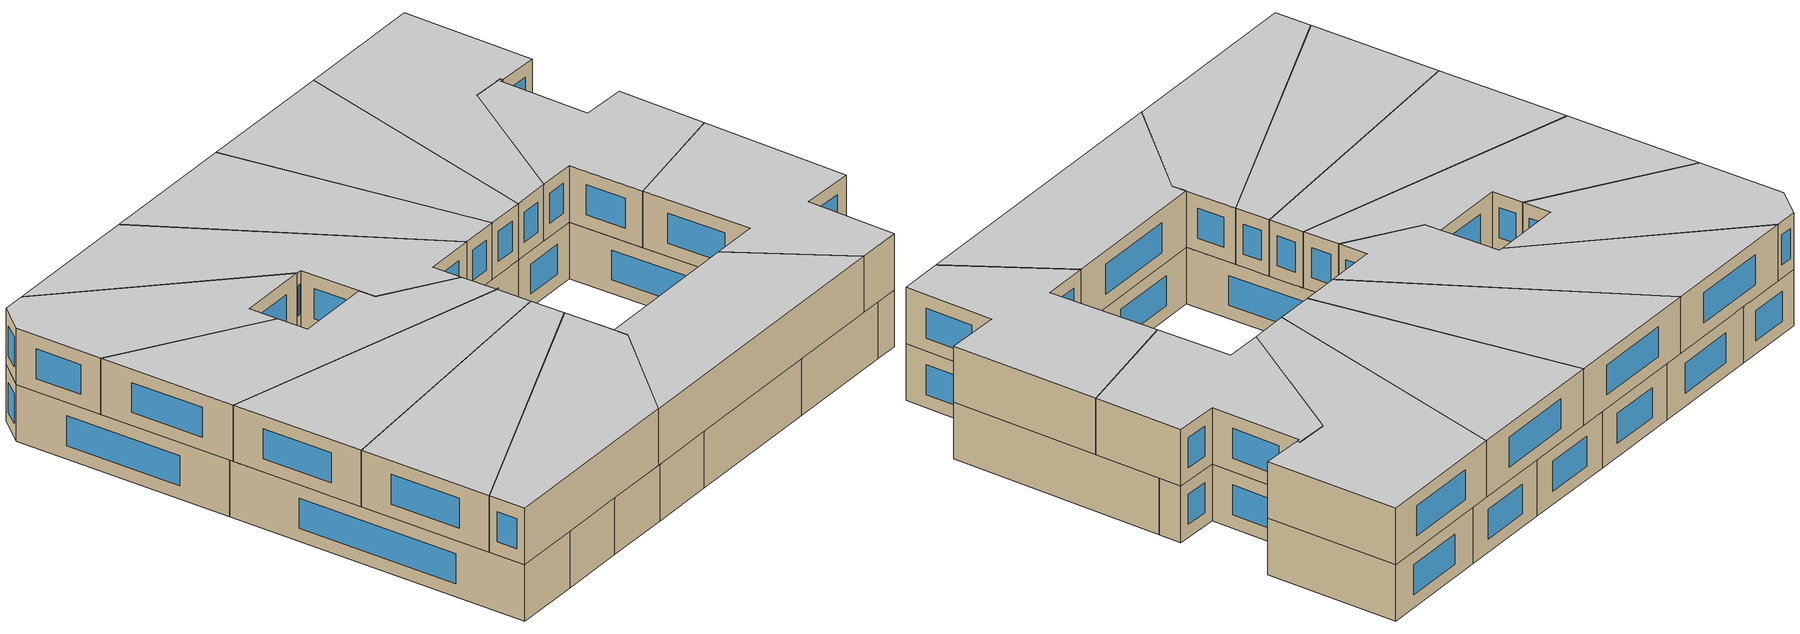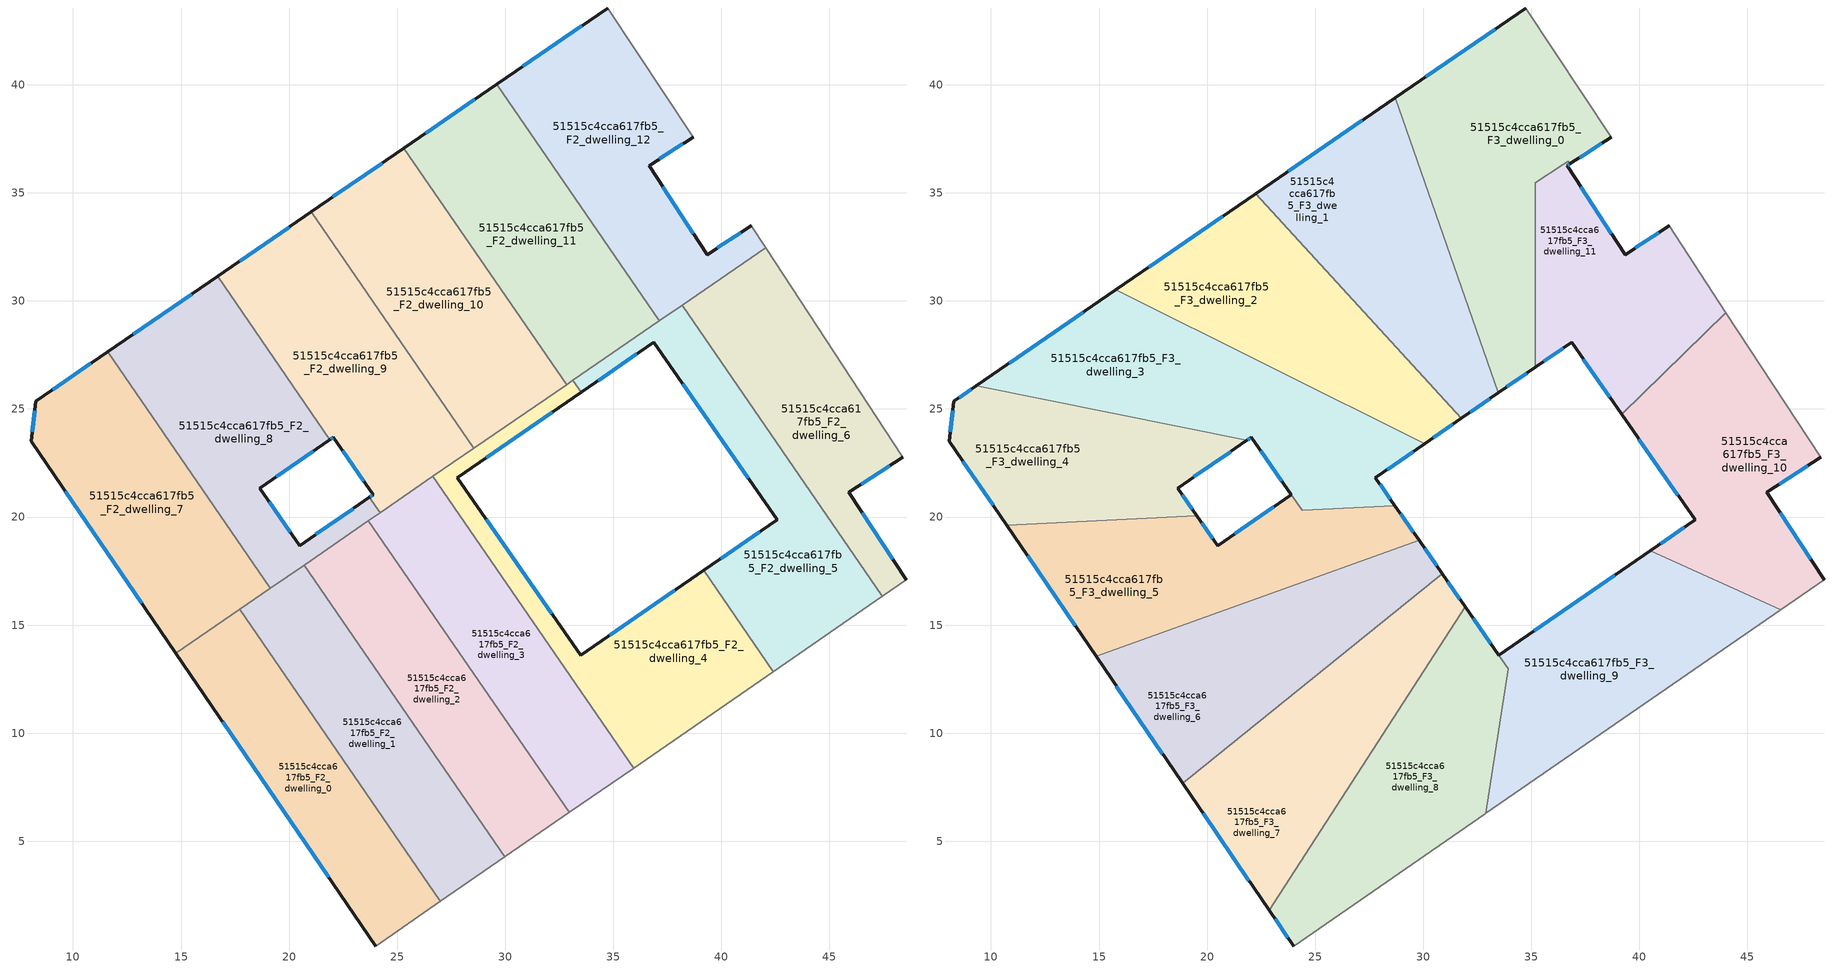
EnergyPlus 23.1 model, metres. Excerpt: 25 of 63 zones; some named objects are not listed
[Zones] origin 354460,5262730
51515c4cca617fb5_F2_dwelling_0
 floor to 51515c4cca617fb5_F1_dwelling_0 (EU_floor_Construction): 17.72,15.73 27.01,2.22 24,0.15 14.76,13.7 z6
 wall outside (EU_wall_Construction): 14.76,13.7 24,0.15 z6:9
 wall to 51515c4cca617fb5_F2_dwelling_1 (EU_wall_Construction): 27.01,2.22 17.72,15.73 z6:9
 wall adiabatic (EU_wall_Construction): 24,0.15 27.01,2.22 z6:9
 wall to 51515c4cca617fb5_F2_dwelling_7 (EU_wall_Construction): 17.72,15.73 14.76,13.7 z6:9
 window (EU_Window_Construction): 16.93,10.52 21.83,3.33 z6.7:8.3
51515c4cca617fb5_F2_dwelling_1
 floor to 51515c4cca617fb5_F1_dwelling_1 (EU_floor_Construction): 20.7,17.78 29.98,4.28 27.01,2.22 17.72,15.73 z6
 wall to 51515c4cca617fb5_F2_dwelling_2 (EU_wall_Construction): 29.98,4.28 20.7,17.78 z6:9
 wall adiabatic (EU_wall_Construction): 27.01,2.22 29.98,4.28 z6:9
 wall to 51515c4cca617fb5_F2_dwelling_8 (EU_wall_Construction): 20.7,17.78 19.13,16.7 z6:9
 wall to 51515c4cca617fb5_F2_dwelling_7 (EU_wall_Construction): 19.13,16.71 17.72,15.73 z6:9
51515c4cca617fb5_F2_dwelling_10
 floor to 51515c4cca617fb5_F1_dwelling_10 (EU_floor_Construction): 25.32,37.07 32.84,26.13 28.55,23.18 21.02,34.12 z6
 wall outside (EU_wall_Construction): 25.32,37.07 21.02,34.12 z6:9
 wall to 51515c4cca617fb5_F2_dwelling_11 (EU_wall_Construction): 32.84,26.13 25.32,37.07 z6:9
 wall to 51515c4cca617fb5_F2_dwelling_9 (EU_wall_Construction): 21.02,34.12 28.55,23.18 z6:9
 wall to 51515c4cca617fb5_F2_dwelling_4 (EU_wall_Construction): 28.55,23.18 32.84,26.13 z6:9
 window (EU_Window_Construction): 24.31,36.38 22.03,34.81 z6.7:8.3
 ceiling adiabatic (EU_roof_Construction): 29.37,23.75 27.53,24.67 28.55,23.18 z9
51515c4cca617fb5_F2_dwelling_11
 floor to 51515c4cca617fb5_F1_dwelling_11 (EU_floor_Construction): 29.61,40.02 37.13,29.08 32.84,26.13 25.32,37.07 z6
 wall outside (EU_wall_Construction): 29.61,40.02 25.32,37.07 z6:9
 wall to 51515c4cca617fb5_F2_dwelling_12 (EU_wall_Construction): 37.13,29.08 29.61,40.02 z6:9
 wall to 51515c4cca617fb5_F2_dwelling_5 (EU_wall_Construction): 33.13,26.33 37.13,29.08 z6:9
 wall to 51515c4cca617fb5_F2_dwelling_4 (EU_wall_Construction): 32.84,26.13 33.13,26.33 z6:9
 window (EU_Window_Construction): 28.6,39.33 26.32,37.76 z6.7:8.3
51515c4cca617fb5_F2_dwelling_12
 floor to 51515c4cca617fb5_F1_dwelling_12 (EU_floor_Construction): 38.7,37.58 36.66,36.26 39.34,32.14 41.39,33.47 42.04,32.46 37.13,29.08 29.61,40.02 34.74,43.55 z6
 wall outside (EU_wall_Construction): 34.74,43.55 29.61,40.02 / 41.39,33.47 39.34,32.14 36.66,36.26 38.7,37.58 z6:9
 wall adiabatic (EU_wall_Construction): 42.04,32.46 41.39,33.47 / 38.7,37.58 34.74,43.55 z6:9
 wall to 51515c4cca617fb5_F2_dwelling_6 (EU_wall_Construction): 38.18,29.81 42.04,32.46 z6:9
 wall to 51515c4cca617fb5_F2_dwelling_5 (EU_wall_Construction): 37.13,29.08 38.18,29.81 z6:9
 window (EU_Window_Construction): 33.54,42.72 30.81,40.85 / 37.14,36.57 38.22,37.27 / 38.71,33.11 37.29,35.29 / 40.91,33.16 39.82,32.45 z6.7:8.3
51515c4cca617fb5_F2_dwelling_2
 floor to 51515c4cca617fb5_F1_dwelling_2 (EU_floor_Construction): 23.67,19.83 32.96,6.33 29.98,4.28 20.7,17.78 z6
 wall to 51515c4cca617fb5_F2_dwelling_3 (EU_wall_Construction): 32.96,6.33 23.67,19.83 z6:9
 wall adiabatic (EU_wall_Construction): 29.98,4.28 32.96,6.33 z6:9
 wall to 51515c4cca617fb5_F2_dwelling_8 (EU_wall_Construction): 23.67,19.83 20.7,17.78 z6:9
51515c4cca617fb5_F2_dwelling_3
 floor to 51515c4cca617fb5_F1_dwelling_3 (EU_floor_Construction): 26.66,21.88 35.94,8.39 32.96,6.33 23.67,19.83 z6
 wall to 51515c4cca617fb5_F2_dwelling_4 (EU_wall_Construction): 35.94,8.39 26.66,21.88 z6:9
 wall adiabatic (EU_wall_Construction): 32.96,6.33 35.94,8.39 z6:9
 wall to 51515c4cca617fb5_F2_dwelling_9 (EU_wall_Construction): 26.66,21.88 24.21,20.2 z6:9
 wall to 51515c4cca617fb5_F2_dwelling_8 (EU_wall_Construction): 24.21,20.2 23.68,19.83 z6:9
51515c4cca617fb5_F2_dwelling_4
 floor to 51515c4cca617fb5_F1_dwelling_4 (EU_floor_Construction): 33.52,25.77 27.79,21.82 33.5,13.61 39.18,17.53 42.4,12.85 35.94,8.39 26.66,21.88 33.13,26.33 z6
 wall outside (EU_wall_Construction): 39.18,17.53 33.5,13.61 27.79,21.82 33.52,25.77 z6:9
 wall to 51515c4cca617fb5_F2_dwelling_5 (EU_wall_Construction): 33.52,25.77 33.13,26.33 / 42.4,12.85 39.18,17.53 z6:9
 wall adiabatic (EU_wall_Construction): 35.94,8.39 42.4,12.85 z6:9
 wall to 51515c4cca617fb5_F2_dwelling_9 (EU_wall_Construction): 28.55,23.18 26.66,21.88 z6:9
 window (EU_Window_Construction): 29.14,22.75 32.17,24.84 / 32.16,15.54 29.13,19.89 / 37.85,16.61 34.84,14.53 z6.7:8.3
 ceiling adiabatic (EU_roof_Construction): 33.73,11.6 33.94,12.97 27.79,21.82 30.07,23.4 29.37,23.75 26.66,21.88 27.63,20.47 28.69,20.52 30.88,17.37 30.16,16.79 z9
51515c4cca617fb5_F2_dwelling_5
 floor to 51515c4cca617fb5_F1_dwelling_5 (EU_floor_Construction): 38.18,29.81 47.45,16.33 42.4,12.85 39.18,17.53 42.58,19.87 36.87,28.09 33.52,25.77 33.13,26.33 z6
 wall outside (EU_wall_Construction): 33.52,25.77 36.87,28.09 42.58,19.87 39.18,17.53 z6:9
 wall to 51515c4cca617fb5_F2_dwelling_6 (EU_wall_Construction): 47.45,16.33 38.18,29.81 z6:9
 wall adiabatic (EU_wall_Construction): 42.4,12.85 47.45,16.33 z6:9
 window (EU_Window_Construction): 38.21,26.16 41.24,21.8 / 34.3,26.32 36.08,27.55 / 41.78,19.32 39.98,18.08 z6.7:8.3
51515c4cca617fb5_F2_dwelling_6
 floor to 51515c4cca617fb5_F1_dwelling_6 (EU_floor_Construction): 42.04,32.46 48.39,22.76 45.9,21.15 48.55,17.09 47.45,16.33 38.18,29.81 z6
 wall outside (EU_wall_Construction): 48.55,17.09 45.9,21.15 48.39,22.76 z6:9
 wall adiabatic (EU_wall_Construction): 48.39,22.76 42.04,32.46 / 47.45,16.33 48.55,17.09 z6:9
 window (EU_Window_Construction): 46.48,21.53 47.8,22.39 / 47.92,18.04 46.52,20.2 z6.7:8.3
51515c4cca617fb5_F2_dwelling_7
 floor to 51515c4cca617fb5_F1_dwelling_7 (EU_floor_Construction): 11.61,27.64 19.13,16.71 14.76,13.7 8.08,23.5 8.28,25.35 z6
 wall outside (EU_wall_Construction): 11.61,27.64 8.28,25.35 8.08,23.5 14.76,13.7 z6:9
 wall to 51515c4cca617fb5_F2_dwelling_8 (EU_wall_Construction): 19.13,16.71 11.61,27.64 z6:9
 window (EU_Window_Construction): 10.83,27.11 9.06,25.89 / 9.65,21.2 13.19,16 / 8.23,24.92 8.13,23.94 z6.7:8.3
51515c4cca617fb5_F2_dwelling_8
 floor to 51515c4cca617fb5_F1_dwelling_8 (EU_floor_Construction): 16.69,31.14 21.89,23.58 18.64,21.34 20.49,18.68 23.72,20.92 24.21,20.2 19.13,16.71 11.61,27.64 z6
 wall outside (EU_wall_Construction): 23.72,20.92 20.49,18.68 18.64,21.34 21.89,23.58 / 16.69,31.14 11.61,27.64 z6:9
 wall to 51515c4cca617fb5_F2_dwelling_9 (EU_wall_Construction): 21.89,23.58 16.69,31.14 / 24.21,20.2 23.72,20.92 z6:9
 window (EU_Window_Construction): 19.4,21.86 21.13,23.05 / 20.05,19.3 19.07,20.71 / 22.96,20.39 21.25,19.2 / 15.5,30.32 12.8,28.46 z6.7:8.3
51515c4cca617fb5_F2_dwelling_9
 floor to 51515c4cca617fb5_F1_dwelling_9 (EU_floor_Construction): 21.02,34.12 28.55,23.18 24.21,20.2 23.72,20.92 23.9,21.04 22.05,23.69 21.89,23.58 16.69,31.14 z6
 wall outside (EU_wall_Construction): 21.89,23.58 22.05,23.69 23.9,21.04 23.72,20.92 / 21.02,34.12 16.69,31.14 z6:9
 window (EU_Window_Construction): 22.48,23.07 23.46,21.66 / 21.93,23.6 22.01,23.66 / 20.01,33.42 17.71,31.84 / 23.86,21.01 23.76,20.95 z6.7:8.3
51515c4cca617fb5_F3_dwelling_0
 floor to 51515c4cca617fb5_F2_dwelling_12 (EU_floor_Construction): 34.74,43.55 38.7,37.58 36.78,36.34 36.7,36.46 36.45,36.3 35.18,35.48 35.18,31.91 29.61,40.02 z9
 floor to 51515c4cca617fb5_F2_dwelling_11 (EU_floor_Construction): 29.61,40.02 35.18,31.91 35.18,27.75 33.24,26.41 28.7,39.4 z9
 floor to 51515c4cca617fb5_F2_dwelling_5 (EU_floor_Construction): 35.18,27.75 35.18,26.93 33.51,25.77 33.41,25.92 33.24,26.41 z9
 wall outside (EU_wall_Construction): 34.74,43.55 28.7,39.4 / 36.78,36.34 38.7,37.58 / 33.47,25.75 35.18,26.93 z9:12
 wall adiabatic (EU_wall_Construction): 38.7,37.58 34.74,43.55 z9:12
 wall to 51515c4cca617fb5_F3_dwelling_11 (EU_wall_Construction): 35.18,26.93 35.18,35.48 36.45,36.3 36.7,36.46 36.78,36.34 z9:12
 wall to 51515c4cca617fb5_F3_dwelling_1 (EU_wall_Construction): 28.7,39.4 33.47,25.75 z9:12
 window (EU_Window_Construction): 33.33,42.58 30.12,40.38 / 37.23,36.63 38.25,37.29 / 33.88,26.02 34.78,26.65 z9.7:11.3
 ceiling to 51515c4cca617fb5_F4_dwelling_0 (EU_floor_Construction): 35.18,26.93 35.18,35.48 36.45,36.3 36.7,36.46 36.78,36.34 38.7,37.58 34.74,43.55 28.7,39.4 33.47,25.75 z12
51515c4cca617fb5_F3_dwelling_1
 floor to 51515c4cca617fb5_F2_dwelling_10 (EU_floor_Construction): 25.32,37.07 32.84,26.13 31.31,25.08 22.24,34.96 z9
 floor to 51515c4cca617fb5_F2_dwelling_4 (EU_floor_Construction): 33.13,26.33 33.41,25.92 33.47,25.75 31.77,24.57 31.31,25.08 z9
 floor to 51515c4cca617fb5_F2_dwelling_11 (EU_floor_Construction): 28.7,39.4 33.24,26.41 32.84,26.13 25.32,37.07 z9
 floor to 51515c4cca617fb5_F2_dwelling_5 (EU_floor_Construction): 33.24,26.41 33.41,25.92 33.13,26.33 z9
 wall outside (EU_wall_Construction): 31.77,24.57 33.47,25.75 / 28.7,39.4 22.24,34.96 z9:12
 wall to 51515c4cca617fb5_F3_dwelling_2 (EU_wall_Construction): 22.24,34.96 31.77,24.57 z9:12
 window (EU_Window_Construction): 32.17,24.85 33.07,25.47 / 27.19,38.36 23.76,36 z9.7:11.3
 ceiling to 51515c4cca617fb5_F4_dwelling_1 (EU_floor_Construction): 33.47,25.75 28.7,39.4 22.24,34.96 31.77,24.57 z12
51515c4cca617fb5_F3_dwelling_10
 floor to 51515c4cca617fb5_F2_dwelling_6 (EU_floor_Construction): 44.01,29.46 48.39,22.76 45.9,21.15 48.55,17.09 47.45,16.33 40.66,26.2 z9
 floor to 51515c4cca617fb5_F2_dwelling_5 (EU_floor_Construction): 40.66,26.2 47.45,16.33 46.54,15.7 40.5,18.44 42.58,19.87 39.19,24.75 z9
 wall outside (EU_wall_Construction): 48.55,17.09 45.9,21.15 48.39,22.76 / 39.19,24.75 42.58,19.87 40.5,18.44 z9:12
 wall adiabatic (EU_wall_Construction): 46.54,15.7 48.55,17.09 / 48.39,22.76 44.01,29.46 z9:12
 wall to 51515c4cca617fb5_F3_dwelling_9 (EU_wall_Construction): 40.5,18.44 46.54,15.7 z9:12
 wall to 51515c4cca617fb5_F3_dwelling_11 (EU_wall_Construction): 44.01,29.46 39.19,24.75 z9:12
 window (EU_Window_Construction): 47.92,18.04 46.52,20.2 / 42.09,19.54 40.99,18.78 / 39.98,23.61 41.78,21.02 / 46.48,21.53 47.8,22.39 z9.7:11.3
 ceiling to 51515c4cca617fb5_F4_dwelling_10 (EU_floor_Construction): 48.55,17.09 45.9,21.15 48.39,22.76 44.01,29.46 39.19,24.75 42.58,19.87 40.5,18.44 46.54,15.7 z12
51515c4cca617fb5_F3_dwelling_11
 floor to 51515c4cca617fb5_F2_dwelling_11 (EU_floor_Construction): 35.18,31.91 37.13,29.08 35.18,27.75 z9
 floor to 51515c4cca617fb5_F2_dwelling_12 (EU_floor_Construction): 41.39,33.47 42.04,32.46 37.13,29.08 35.18,31.91 35.18,35.48 36.45,36.3 36.7,36.46 36.78,36.34 36.66,36.26 39.34,32.14 z9
 floor to 51515c4cca617fb5_F2_dwelling_6 (EU_floor_Construction): 42.04,32.46 44.01,29.46 40.66,26.2 38.18,29.81 z9
 floor to 51515c4cca617fb5_F2_dwelling_5 (EU_floor_Construction): 38.18,29.81 40.66,26.2 39.19,24.75 36.87,28.09 35.18,26.93 35.18,27.75 z9
 wall outside (EU_wall_Construction): 41.39,33.47 39.34,32.14 36.66,36.26 36.78,36.34 / 35.18,26.93 36.87,28.09 39.19,24.75 z9:12
 wall adiabatic (EU_wall_Construction): 44.01,29.46 41.39,33.47 z9:12
 window (EU_Window_Construction): 36.69,36.28 36.75,36.32 / 38.71,33.11 37.29,35.29 / 40.91,33.16 39.82,32.45 / 37.41,27.31 38.64,25.54 / 35.58,27.2 36.47,27.82 z9.7:11.3
 ceiling to 51515c4cca617fb5_F4_dwelling_11 (EU_floor_Construction): 44.01,29.46 41.39,33.47 39.34,32.14 36.66,36.26 36.78,36.34 36.7,36.46 36.45,36.3 35.18,35.48 35.18,26.93 36.87,28.09 39.19,24.75 z12
51515c4cca617fb5_F3_dwelling_2
 floor to 51515c4cca617fb5_F2_dwelling_9 (EU_floor_Construction): 21.02,34.12 27.53,24.67 17.82,29.5 16.69,31.14 z9
 floor to 51515c4cca617fb5_F2_dwelling_10 (EU_floor_Construction): 22.24,34.96 31.31,25.08 29.37,23.75 27.53,24.67 21.02,34.12 z9
 floor to 51515c4cca617fb5_F2_dwelling_8 (EU_floor_Construction): 16.69,31.14 17.82,29.5 15.79,30.52 z9
 floor to 51515c4cca617fb5_F2_dwelling_4 (EU_floor_Construction): 31.31,25.08 31.77,24.57 30.07,23.4 29.37,23.75 z9
 wall outside (EU_wall_Construction): 30.07,23.4 31.77,24.57 / 22.24,34.96 15.78,30.52 z9:12
 wall to 51515c4cca617fb5_F3_dwelling_3 (EU_wall_Construction): 15.78,30.52 30.07,23.4 z9:12
 window (EU_Window_Construction): 30.47,23.67 31.37,24.29 / 20.73,33.91 17.3,31.56 z9.7:11.3
 ceiling to 51515c4cca617fb5_F4_dwelling_2 (EU_floor_Construction): 31.77,24.57 22.24,34.96 15.78,30.52 30.07,23.4 z12
51515c4cca617fb5_F3_dwelling_3
 floor to 51515c4cca617fb5_F2_dwelling_8 (EU_floor_Construction): 17.82,29.5 21.89,23.58 21.84,23.54 13.23,25.28 11.61,27.64 15.79,30.52 z9
 floor to 51515c4cca617fb5_F2_dwelling_9 (EU_floor_Construction): 27.53,24.67 28.55,23.18 24.4,20.33 22.05,23.69 21.89,23.58 17.82,29.5 z9
 floor to 51515c4cca617fb5_F2_dwelling_7 (EU_floor_Construction): 11.61,27.64 13.23,25.28 9.32,26.07 z9
 floor to 51515c4cca617fb5_F2_dwelling_3 (EU_floor_Construction): 26.66,21.88 27.63,20.47 24.41,20.31 24.4,20.33 z9
 floor adiabatic (EU_floor_Construction): 30.07,23.4 27.79,21.82 28.69,20.52 27.63,20.47 26.66,21.88 24.4,20.33 28.55,23.18 27.53,24.67 z9
 wall outside (EU_wall_Construction): 21.84,23.54 22.05,23.69 23.9,21.04 / 15.78,30.52 9.32,26.07 / 28.69,20.52 27.79,21.82 30.07,23.4 z9:12
 wall to 51515c4cca617fb5_F3_dwelling_4 (EU_wall_Construction): 9.32,26.07 21.84,23.54 z9:12
 wall to 51515c4cca617fb5_F3_dwelling_5 (EU_wall_Construction): 23.9,21.04 24.41,20.31 28.69,20.52 z9:12
 window (EU_Window_Construction): 21.89,23.58 22,23.65 / 14.27,29.47 10.84,27.12 / 28.33,22.19 29.54,23.03 / 28.48,20.83 28,21.52 / 22.48,23.07 23.46,21.66 z9.7:11.3
 ceiling to 51515c4cca617fb5_F4_dwelling_3 (EU_floor_Construction): 28.69,20.52 27.79,21.82 30.07,23.4 15.78,30.52 9.32,26.07 21.84,23.54 22.05,23.69 24.41,20.31 z12
51515c4cca617fb5_F3_dwelling_4
 floor to 51515c4cca617fb5_F2_dwelling_7 (EU_floor_Construction): 13.23,25.28 16.91,19.94 10.72,19.63 8.08,23.5 8.28,25.35 9.32,26.07 z9
 floor to 51515c4cca617fb5_F2_dwelling_8 (EU_floor_Construction): 21.84,23.54 18.64,21.34 19.52,20.07 16.91,19.94 13.23,25.28 z9
 wall outside (EU_wall_Construction): 9.32,26.07 8.28,25.35 8.08,23.5 10.72,19.63 / 19.52,20.07 18.64,21.34 21.84,23.54 z9:12
 wall to 51515c4cca617fb5_F3_dwelling_5 (EU_wall_Construction): 10.72,19.63 19.52,20.07 z9:12
 window (EU_Window_Construction): 9.08,25.9 8.52,25.52 / 19.39,21.86 21.09,23.02 / 19.31,20.37 18.85,21.04 / 8.7,22.59 10.1,20.54 / 8.23,24.92 8.13,23.94 z9.7:11.3
 ceiling to 51515c4cca617fb5_F4_dwelling_4 (EU_floor_Construction): 19.52,20.07 18.64,21.34 21.84,23.54 9.32,26.07 8.28,25.35 8.08,23.5 10.72,19.63 z12
51515c4cca617fb5_F3_dwelling_5
 floor to 51515c4cca617fb5_F2_dwelling_3 (EU_floor_Construction): 27.63,20.47 28.92,18.6 25.39,17.33 23.67,19.83 24.4,20.33 24.41,20.31 z9
 floor to 51515c4cca617fb5_F2_dwelling_1 (EU_floor_Construction): 20.7,17.78 21.87,16.07 18.35,14.81 17.72,15.73 z9
 floor to 51515c4cca617fb5_F2_dwelling_4 (EU_floor_Construction): 28.69,20.52 29.81,18.92 28.92,18.6 27.63,20.47 z9
 floor to 51515c4cca617fb5_F2_dwelling_7 (EU_floor_Construction): 16.91,19.94 19.13,16.71 14.76,13.7 10.72,19.63 z9
 floor to 51515c4cca617fb5_F2_dwelling_0 (EU_floor_Construction): 17.72,15.73 18.35,14.81 14.87,13.55 14.76,13.7 z9
 floor to 51515c4cca617fb5_F2_dwelling_9 (EU_floor_Construction): 23.9,21.04 24.4,20.33 24.21,20.2 23.72,20.92 z9
 floor to 51515c4cca617fb5_F2_dwelling_8 (EU_floor_Construction): 23.72,20.92 24.21,20.2 19.13,16.71 16.91,19.94 19.52,20.07 20.49,18.68 z9
 floor to 51515c4cca617fb5_F2_dwelling_2 (EU_floor_Construction): 23.68,19.83 25.39,17.33 21.87,16.07 20.7,17.78 z9
 wall outside (EU_wall_Construction): 23.9,21.04 20.49,18.68 19.52,20.07 / 29.81,18.92 28.69,20.52 / 10.72,19.63 14.87,13.55 z9:12
 wall to 51515c4cca617fb5_F3_dwelling_6 (EU_wall_Construction): 14.87,13.55 29.81,18.92 z9:12
 window (EU_Window_Construction): 23.1,20.48 21.29,19.23 / 29.55,19.3 28.95,20.15 / 11.7,18.2 13.89,14.98 / 20.26,19 19.75,19.74 z9.7:11.3
 ceiling to 51515c4cca617fb5_F4_dwelling_5 (EU_floor_Construction): 29.81,18.92 28.69,20.52 24.41,20.31 23.9,21.04 20.49,18.68 19.52,20.07 10.72,19.63 14.87,13.55 z12
51515c4cca617fb5_F3_dwelling_6
 floor to 51515c4cca617fb5_F2_dwelling_0 (EU_floor_Construction): 18.35,14.81 21.69,9.95 18.87,7.68 14.87,13.55 z9
 floor to 51515c4cca617fb5_F2_dwelling_1 (EU_floor_Construction): 21.87,16.07 24.51,12.23 21.69,9.95 18.35,14.81 z9
 floor to 51515c4cca617fb5_F2_dwelling_3 (EU_floor_Construction): 28.92,18.6 30.16,16.79 27.34,14.51 25.39,17.33 z9
 floor to 51515c4cca617fb5_F2_dwelling_2 (EU_floor_Construction): 25.39,17.33 27.34,14.51 24.51,12.23 21.87,16.07 z9
 floor to 51515c4cca617fb5_F2_dwelling_4 (EU_floor_Construction): 29.81,18.92 30.88,17.37 30.16,16.79 28.92,18.6 z9
 wall outside (EU_wall_Construction): 30.88,17.37 29.81,18.92 / 14.87,13.55 18.87,7.68 z9:12
 wall to 51515c4cca617fb5_F3_dwelling_7 (EU_wall_Construction): 18.87,7.68 30.88,17.37 z9:12
 window (EU_Window_Construction): 30.63,17.74 30.06,18.56 / 15.81,12.17 17.93,9.06 z9.7:11.3
 ceiling to 51515c4cca617fb5_F4_dwelling_6 (EU_floor_Construction): 30.88,17.37 29.81,18.92 14.87,13.55 18.87,7.68 z12
51515c4cca617fb5_F3_dwelling_7
 floor to 51515c4cca617fb5_F2_dwelling_0 (EU_floor_Construction): 21.69,9.95 25.02,5.11 22.88,1.8 18.87,7.68 z9
 floor to 51515c4cca617fb5_F2_dwelling_1 (EU_floor_Construction): 24.51,12.23 27.15,8.4 25.02,5.11 21.69,9.95 z9
 floor to 51515c4cca617fb5_F2_dwelling_2 (EU_floor_Construction): 27.34,14.51 29.27,11.69 27.15,8.4 24.51,12.23 z9
 floor to 51515c4cca617fb5_F2_dwelling_3 (EU_floor_Construction): 30.16,16.79 31.4,14.99 29.27,11.69 27.34,14.51 z9
 floor adiabatic (EU_floor_Construction): 30.88,17.37 31.95,15.84 31.4,14.99 30.16,16.79 z9
 wall outside (EU_wall_Construction): 31.95,15.84 30.88,17.37 / 18.87,7.68 22.88,1.8 z9:12
 wall to 51515c4cca617fb5_F3_dwelling_8 (EU_wall_Construction): 22.88,1.8 31.95,15.84 z9:12
 window (EU_Window_Construction): 31.7,16.2 31.13,17.01 / 19.81,6.3 21.94,3.18 z9.7:11.3
 ceiling to 51515c4cca617fb5_F4_dwelling_7 (EU_floor_Construction): 22.88,1.8 31.95,15.84 30.88,17.37 18.87,7.68 z12
51515c4cca617fb5_F3_dwelling_8
 floor to 51515c4cca617fb5_F2_dwelling_2 (EU_floor_Construction): 29.27,11.69 32.9,6.41 32.88,6.28 29.98,4.28 27.15,8.4 z9
 floor to 51515c4cca617fb5_F2_dwelling_0 (EU_floor_Construction): 25.02,5.11 27.01,2.22 24,0.15 22.88,1.8 z9
 floor to 51515c4cca617fb5_F2_dwelling_3 (EU_floor_Construction): 31.4,14.99 33.73,11.6 32.9,6.41 29.27,11.69 z9
 floor to 51515c4cca617fb5_F2_dwelling_1 (EU_floor_Construction): 27.15,8.4 29.98,4.28 27.01,2.22 25.02,5.11 z9
 floor adiabatic (EU_floor_Construction): 31.95,15.84 33.94,12.97 33.73,11.6 31.4,14.99 z9
 wall outside (EU_wall_Construction): 22.88,1.8 24,0.15 / 33.5,13.61 31.95,15.84 z9:12
 wall to 51515c4cca617fb5_F3_dwelling_9 (EU_wall_Construction): 32.88,6.28 33.94,12.97 33.5,13.61 z9:12
 wall adiabatic (EU_wall_Construction): 24,0.15 32.88,6.28 z9:12
 window (EU_Window_Construction): 23.14,1.41 23.74,0.54 / 33.14,14.13 32.31,15.32 z9.7:11.3
 ceiling to 51515c4cca617fb5_F4_dwelling_8 (EU_floor_Construction): 32.88,6.28 33.94,12.97 31.95,15.84 22.88,1.8 24,0.15 z12
51515c4cca617fb5_F3_dwelling_9
 floor to 51515c4cca617fb5_F2_dwelling_4 (EU_floor_Construction): 39.18,17.53 42.4,12.85 35.94,8.39 33.73,11.6 33.94,12.97 33.5,13.61 z9
 floor to 51515c4cca617fb5_F2_dwelling_5 (EU_floor_Construction): 46.54,15.7 42.4,12.85 39.18,17.53 40.5,18.44 z9
 floor to 51515c4cca617fb5_F2_dwelling_3 (EU_floor_Construction): 33.73,11.6 35.94,8.39 32.96,6.33 32.91,6.41 z9
 wall outside (EU_wall_Construction): 40.5,18.44 33.5,13.61 z9:12
 wall adiabatic (EU_wall_Construction): 32.89,6.28 46.54,15.7 z9:12
 window (EU_Window_Construction): 38.86,17.3 35.15,14.74 z9.7:11.3
 ceiling to 51515c4cca617fb5_F4_dwelling_9 (EU_floor_Construction): 46.54,15.7 40.5,18.44 33.5,13.61 33.94,12.97 32.89,6.28 z12
[Building]
EU S2 Campaign: North Axis=0; Terrain=City; Solar Distribution=FullExterior
[Site:Location]
Budapest.Ferenc.Liszt.Intl.AP: Latitude=47.437; Longitude=19.256; Time Zone=1; Elevation=185
[SizingPeriod:WeatherFileDays]
AnnualSizingPeriod: Begin Month=1; Begin Day of Month=1; End Month=12; End Day of Month=31; Day of Week for Start Day=Monday; Use Weather File Daylight Saving Period=No; Use Weather File Rain and Snow Indicators=No
[MATERIAL]
EU_InternalMass_Material: Roughness=MediumRough; Thickness=0.1; Conductivity=1; Density=1800; Specific Heat=900; Thermal Absorptance=0.9; Solar Absorptance=0.7; Visible Absorptance=0.7
[MATERIAL:NOMASS] Roughness=MediumRough; Thermal Absorptance=0.9; Solar Absorptance=0.7; Visible Absorptance=0.7
Name | Thermal Resistance
EU_wall_NoMass | 0.832559
EU_roof_NoMass | 1.39638
EU_floor_NoMass | 0.872794
[WINDOWMATERIAL:SIMPLEGLAZINGSYSTEM]
EU_Window_SimpleGlazing: UFactor=2.79869; Solar Heat Gain Coefficient=0.75; Visible Transmittance=0.75
[CONSTRUCTION]
EU_wall_Construction: EU_wall_NoMass
EU_roof_Construction: EU_roof_NoMass
EU_floor_Construction: EU_floor_NoMass
EU_Window_Construction: EU_Window_SimpleGlazing
EU_InternalMass_Construction: EU_InternalMass_Material
[ZONE] Type=1; Multiplier=1; Ceiling Height=autocalculate; Floor Area=autocalculate; Part of Total Floor Area=Yes
Name | Volume
51515c4cca617fb5_F2_dwelling_0; 51515c4cca617fb5_F2_dwelling_5 | 177.817
51515c4cca617fb5_F3_dwelling_0 | 246.651
51515c4cca617fb5_F2_dwelling_1 | 177.804
51515c4cca617fb5_F3_dwelling_1 | 207.43
51515c4cca617fb5_F2_dwelling_10 | 207.435
51515c4cca617fb5_F3_dwelling_10; 51515c4cca617fb5_F2_dwelling_12; 51515c4cca617fb5_F3_dwelling_2 | 207.433
51515c4cca617fb5_F2_dwelling_11 | 207.423
51515c4cca617fb5_F3_dwelling_11 | 168.228
51515c4cca617fb5_F2_dwelling_2 | 177.786
51515c4cca617fb5_F2_dwelling_3 | 177.821
51515c4cca617fb5_F3_dwelling_3 | 241.91
51515c4cca617fb5_F2_dwelling_4 | 177.799
51515c4cca617fb5_F3_dwelling_4 | 171.051
51515c4cca617fb5_F3_dwelling_5 | 209.315
51515c4cca617fb5_F2_dwelling_6 | 177.778
51515c4cca617fb5_F3_dwelling_6 | 207.431
51515c4cca617fb5_F2_dwelling_7 | 207.429
51515c4cca617fb5_F3_dwelling_7 | 207.457
51515c4cca617fb5_F2_dwelling_8 | 207.452
51515c4cca617fb5_F3_dwelling_8 | 206.528
51515c4cca617fb5_F2_dwelling_9 | 207.434
51515c4cca617fb5_F3_dwelling_9 | 208.28
[INTERNALMASS] Construction=EU_InternalMass_Construction
Name | Zone or ZoneList | Surface Area
51515c4cca617fb5_F2_dwelling_0_EU_InternalMass | 51515c4cca617fb5_F2_dwelling_0 | 59.2722
51515c4cca617fb5_F2_dwelling_1_EU_InternalMass | 51515c4cca617fb5_F2_dwelling_1 | 59.268
51515c4cca617fb5_F2_dwelling_2_EU_InternalMass | 51515c4cca617fb5_F2_dwelling_2 | 59.262
51515c4cca617fb5_F2_dwelling_3_EU_InternalMass | 51515c4cca617fb5_F2_dwelling_3 | 59.2736
51515c4cca617fb5_F2_dwelling_4_EU_InternalMass | 51515c4cca617fb5_F2_dwelling_4 | 59.2665
51515c4cca617fb5_F2_dwelling_5_EU_InternalMass | 51515c4cca617fb5_F2_dwelling_5 | 59.2724
51515c4cca617fb5_F2_dwelling_6_EU_InternalMass | 51515c4cca617fb5_F2_dwelling_6 | 59.2594
51515c4cca617fb5_F2_dwelling_7_EU_InternalMass | 51515c4cca617fb5_F2_dwelling_7 | 69.1431
51515c4cca617fb5_F2_dwelling_8_EU_InternalMass | 51515c4cca617fb5_F2_dwelling_8 | 69.1509
51515c4cca617fb5_F2_dwelling_9_EU_InternalMass | 51515c4cca617fb5_F2_dwelling_9 | 69.1443
51515c4cca617fb5_F2_dwelling_10_EU_InternalMass | 51515c4cca617fb5_F2_dwelling_10 | 69.1449
51515c4cca617fb5_F2_dwelling_11_EU_InternalMass | 51515c4cca617fb5_F2_dwelling_11 | 69.1409
51515c4cca617fb5_F2_dwelling_12_EU_InternalMass | 51515c4cca617fb5_F2_dwelling_12 | 69.1444
51515c4cca617fb5_F3_dwelling_0_EU_InternalMass | 51515c4cca617fb5_F3_dwelling_0 | 82.2179
51515c4cca617fb5_F3_dwelling_1_EU_InternalMass | 51515c4cca617fb5_F3_dwelling_1 | 69.1433
51515c4cca617fb5_F3_dwelling_2_EU_InternalMass | 51515c4cca617fb5_F3_dwelling_2 | 69.1443
51515c4cca617fb5_F3_dwelling_3_EU_InternalMass | 51515c4cca617fb5_F3_dwelling_3 | 80.6451
51515c4cca617fb5_F3_dwelling_4_EU_InternalMass | 51515c4cca617fb5_F3_dwelling_4 | 57.017
51515c4cca617fb5_F3_dwelling_5_EU_InternalMass | 51515c4cca617fb5_F3_dwelling_5 | 69.7713
51515c4cca617fb5_F3_dwelling_6_EU_InternalMass | 51515c4cca617fb5_F3_dwelling_6 | 69.1438
51515c4cca617fb5_F3_dwelling_7_EU_InternalMass | 51515c4cca617fb5_F3_dwelling_7 | 69.152
51515c4cca617fb5_F3_dwelling_8_EU_InternalMass | 51515c4cca617fb5_F3_dwelling_8 | 68.8547
51515c4cca617fb5_F3_dwelling_9_EU_InternalMass | 51515c4cca617fb5_F3_dwelling_9 | 69.4257
51515c4cca617fb5_F3_dwelling_10_EU_InternalMass | 51515c4cca617fb5_F3_dwelling_10 | 69.1442
51515c4cca617fb5_F3_dwelling_11_EU_InternalMass | 51515c4cca617fb5_F3_dwelling_11 | 56.0767
[OTHEREQUIPMENT] Fuel Type=Electricity; Design Level Calculation Method=Watts/Area; Power per Zone Floor Area=1; Fraction Latent=0; Fraction Radiant=0; Fraction Lost=0; Carbon Dioxide Generation Rate=0; EndUse Subcategory=EU_Step8_InternalGains
Name | Zone or ZoneList or Space or SpaceList | Schedule
EU_Step8_InternalGain_51515c4cca617fb5_F2_dwelling_0_f000 | 51515c4cca617fb5_F2_dwelling_0 | EU_Step8_GainSchedule_51515c4cca617fb5_F2_dwelling_0_f000
EU_Step8_InternalGain_51515c4cca617fb5_F2_dwelling_1_f000 | 51515c4cca617fb5_F2_dwelling_1 | EU_Step8_GainSchedule_51515c4cca617fb5_F2_dwelling_1_f000
EU_Step8_InternalGain_51515c4cca617fb5_F2_dwelling_2_f000 | 51515c4cca617fb5_F2_dwelling_2 | EU_Step8_GainSchedule_51515c4cca617fb5_F2_dwelling_2_f000
EU_Step8_InternalGain_51515c4cca617fb5_F2_dwelling_3_f000 | 51515c4cca617fb5_F2_dwelling_3 | EU_Step8_GainSchedule_51515c4cca617fb5_F2_dwelling_3_f000
EU_Step8_InternalGain_51515c4cca617fb5_F2_dwelling_4_f000 | 51515c4cca617fb5_F2_dwelling_4 | EU_Step8_GainSchedule_51515c4cca617fb5_F2_dwelling_4_f000
EU_Step8_InternalGain_51515c4cca617fb5_F2_dwelling_5_f000 | 51515c4cca617fb5_F2_dwelling_5 | EU_Step8_GainSchedule_51515c4cca617fb5_F2_dwelling_5_f000
EU_Step8_InternalGain_51515c4cca617fb5_F2_dwelling_6_f000 | 51515c4cca617fb5_F2_dwelling_6 | EU_Step8_GainSchedule_51515c4cca617fb5_F2_dwelling_6_f000
EU_Step8_InternalGain_51515c4cca617fb5_F2_dwelling_7_f000 | 51515c4cca617fb5_F2_dwelling_7 | EU_Step8_GainSchedule_51515c4cca617fb5_F2_dwelling_7_f000
EU_Step8_InternalGain_51515c4cca617fb5_F2_dwelling_8_f000 | 51515c4cca617fb5_F2_dwelling_8 | EU_Step8_GainSchedule_51515c4cca617fb5_F2_dwelling_8_f000
EU_Step8_InternalGain_51515c4cca617fb5_F2_dwelling_9_f000 | 51515c4cca617fb5_F2_dwelling_9 | EU_Step8_GainSchedule_51515c4cca617fb5_F2_dwelling_9_f000
EU_Step8_InternalGain_51515c4cca617fb5_F2_dwelling_10_f000 | 51515c4cca617fb5_F2_dwelling_10 | EU_Step8_GainSchedule_51515c4cca617fb5_F2_dwelling_10_f000
EU_Step8_InternalGain_51515c4cca617fb5_F2_dwelling_11_f000 | 51515c4cca617fb5_F2_dwelling_11 | EU_Step8_GainSchedule_51515c4cca617fb5_F2_dwelling_11_f000
EU_Step8_InternalGain_51515c4cca617fb5_F2_dwelling_12_f000 | 51515c4cca617fb5_F2_dwelling_12 | EU_Step8_GainSchedule_51515c4cca617fb5_F2_dwelling_12_f000
EU_Step8_InternalGain_51515c4cca617fb5_F3_dwelling_0_f000 | 51515c4cca617fb5_F3_dwelling_0 | EU_Step8_GainSchedule_51515c4cca617fb5_F3_dwelling_0_f000
EU_Step8_InternalGain_51515c4cca617fb5_F3_dwelling_1_f000 | 51515c4cca617fb5_F3_dwelling_1 | EU_Step8_GainSchedule_51515c4cca617fb5_F3_dwelling_1_f000
EU_Step8_InternalGain_51515c4cca617fb5_F3_dwelling_2_f000 | 51515c4cca617fb5_F3_dwelling_2 | EU_Step8_GainSchedule_51515c4cca617fb5_F3_dwelling_2_f000
EU_Step8_InternalGain_51515c4cca617fb5_F3_dwelling_3_f000 | 51515c4cca617fb5_F3_dwelling_3 | EU_Step8_GainSchedule_51515c4cca617fb5_F3_dwelling_3_f000
EU_Step8_InternalGain_51515c4cca617fb5_F3_dwelling_4_f000 | 51515c4cca617fb5_F3_dwelling_4 | EU_Step8_GainSchedule_51515c4cca617fb5_F3_dwelling_4_f000
EU_Step8_InternalGain_51515c4cca617fb5_F3_dwelling_5_f000 | 51515c4cca617fb5_F3_dwelling_5 | EU_Step8_GainSchedule_51515c4cca617fb5_F3_dwelling_5_f000
EU_Step8_InternalGain_51515c4cca617fb5_F3_dwelling_6_f000 | 51515c4cca617fb5_F3_dwelling_6 | EU_Step8_GainSchedule_51515c4cca617fb5_F3_dwelling_6_f000
EU_Step8_InternalGain_51515c4cca617fb5_F3_dwelling_7_f000 | 51515c4cca617fb5_F3_dwelling_7 | EU_Step8_GainSchedule_51515c4cca617fb5_F3_dwelling_7_f000
EU_Step8_InternalGain_51515c4cca617fb5_F3_dwelling_8_f000 | 51515c4cca617fb5_F3_dwelling_8 | EU_Step8_GainSchedule_51515c4cca617fb5_F3_dwelling_8_f000
EU_Step8_InternalGain_51515c4cca617fb5_F3_dwelling_9_f000 | 51515c4cca617fb5_F3_dwelling_9 | EU_Step8_GainSchedule_51515c4cca617fb5_F3_dwelling_9_f000
EU_Step8_InternalGain_51515c4cca617fb5_F3_dwelling_10_f000 | 51515c4cca617fb5_F3_dwelling_10 | EU_Step8_GainSchedule_51515c4cca617fb5_F3_dwelling_10_f000
EU_Step8_InternalGain_51515c4cca617fb5_F3_dwelling_11_f000 | 51515c4cca617fb5_F3_dwelling_11 | EU_Step8_GainSchedule_51515c4cca617fb5_F3_dwelling_11_f000
[ZONEVENTILATION:DESIGNFLOWRATE] Schedule=EU_AlwaysOn; Design Flow Rate Calculation Method=AirChanges/Hour; Air Changes per Hour=0.475469; Ventilation Type=Natural; Fan Pressure Rise=0; Fan Total Efficiency=1; Constant Term Coefficient=1; Temperature Term Coefficient=0; Velocity Term Coefficient=0; Velocity Squared Term Coefficient=0; Minimum Indoor Temperature=-100; Maximum Indoor Temperature=100; Delta Temperature=-100; Minimum Outdoor Temperature=-100; Maximum Outdoor Temperature=100; Maximum Wind Speed=40
Name | Zone or ZoneList or Space or SpaceList
EU_ConstantAir_51515c4cca617fb5_F2_dwelling_0 | 51515c4cca617fb5_F2_dwelling_0
EU_ConstantAir_51515c4cca617fb5_F2_dwelling_1 | 51515c4cca617fb5_F2_dwelling_1
EU_ConstantAir_51515c4cca617fb5_F2_dwelling_2 | 51515c4cca617fb5_F2_dwelling_2
EU_ConstantAir_51515c4cca617fb5_F2_dwelling_3 | 51515c4cca617fb5_F2_dwelling_3
EU_ConstantAir_51515c4cca617fb5_F2_dwelling_4 | 51515c4cca617fb5_F2_dwelling_4
EU_ConstantAir_51515c4cca617fb5_F2_dwelling_5 | 51515c4cca617fb5_F2_dwelling_5
EU_ConstantAir_51515c4cca617fb5_F2_dwelling_6 | 51515c4cca617fb5_F2_dwelling_6
EU_ConstantAir_51515c4cca617fb5_F2_dwelling_7 | 51515c4cca617fb5_F2_dwelling_7
EU_ConstantAir_51515c4cca617fb5_F2_dwelling_8 | 51515c4cca617fb5_F2_dwelling_8
EU_ConstantAir_51515c4cca617fb5_F2_dwelling_9 | 51515c4cca617fb5_F2_dwelling_9
EU_ConstantAir_51515c4cca617fb5_F2_dwelling_10 | 51515c4cca617fb5_F2_dwelling_10
EU_ConstantAir_51515c4cca617fb5_F2_dwelling_11 | 51515c4cca617fb5_F2_dwelling_11
EU_ConstantAir_51515c4cca617fb5_F2_dwelling_12 | 51515c4cca617fb5_F2_dwelling_12
EU_ConstantAir_51515c4cca617fb5_F3_dwelling_0 | 51515c4cca617fb5_F3_dwelling_0
EU_ConstantAir_51515c4cca617fb5_F3_dwelling_1 | 51515c4cca617fb5_F3_dwelling_1
EU_ConstantAir_51515c4cca617fb5_F3_dwelling_2 | 51515c4cca617fb5_F3_dwelling_2
EU_ConstantAir_51515c4cca617fb5_F3_dwelling_3 | 51515c4cca617fb5_F3_dwelling_3
EU_ConstantAir_51515c4cca617fb5_F3_dwelling_4 | 51515c4cca617fb5_F3_dwelling_4
EU_ConstantAir_51515c4cca617fb5_F3_dwelling_5 | 51515c4cca617fb5_F3_dwelling_5
EU_ConstantAir_51515c4cca617fb5_F3_dwelling_6 | 51515c4cca617fb5_F3_dwelling_6
EU_ConstantAir_51515c4cca617fb5_F3_dwelling_7 | 51515c4cca617fb5_F3_dwelling_7
EU_ConstantAir_51515c4cca617fb5_F3_dwelling_8 | 51515c4cca617fb5_F3_dwelling_8
EU_ConstantAir_51515c4cca617fb5_F3_dwelling_9 | 51515c4cca617fb5_F3_dwelling_9
EU_ConstantAir_51515c4cca617fb5_F3_dwelling_10 | 51515c4cca617fb5_F3_dwelling_10
EU_ConstantAir_51515c4cca617fb5_F3_dwelling_11 | 51515c4cca617fb5_F3_dwelling_11
[HVACTEMPLATE:ZONE:IDEALLOADSAIRSYSTEM] System Availability Schedule=EU_AlwaysOn; Maximum Heating Supply Air Temperature=50; Minimum Cooling Supply Air Temperature=13; Maximum Heating Supply Air Humidity Ratio=0.0156; Minimum Cooling Supply Air Humidity Ratio=0.0077; Heating Limit=NoLimit; Cooling Limit=NoLimit; Heating Availability Schedule=EU_AlwaysOn; Cooling Availability Schedule=EU_CoolingOff; Dehumidification Control Type=ConstantSensibleHeatRatio; Cooling Sensible Heat Ratio=0.7; Dehumidification Setpoint=60; Humidification Control Type=None; Humidification Setpoint=30; Outdoor Air Method=None; Outdoor Air Flow Rate per Person=0.00944; Outdoor Air Flow Rate per Zone Floor Area=0; Outdoor Air Flow Rate per Zone=0; Demand Controlled Ventilation Type=None; Outdoor Air Economizer Type=NoEconomizer; Heat Recovery Type=None; Sensible Heat Recovery Effectiveness=0.7; Latent Heat Recovery Effectiveness=0.65
Name | Template Thermostat
51515c4cca617fb5_F2_dwelling_0 | EU_HeatOnly_51515c4cca617fb5_F2_dwelling_0
51515c4cca617fb5_F2_dwelling_1 | EU_HeatOnly_51515c4cca617fb5_F2_dwelling_1
51515c4cca617fb5_F2_dwelling_2 | EU_HeatOnly_51515c4cca617fb5_F2_dwelling_2
51515c4cca617fb5_F2_dwelling_3 | EU_HeatOnly_51515c4cca617fb5_F2_dwelling_3
51515c4cca617fb5_F2_dwelling_4 | EU_HeatOnly_51515c4cca617fb5_F2_dwelling_4
51515c4cca617fb5_F2_dwelling_5 | EU_HeatOnly_51515c4cca617fb5_F2_dwelling_5
51515c4cca617fb5_F2_dwelling_6 | EU_HeatOnly_51515c4cca617fb5_F2_dwelling_6
51515c4cca617fb5_F2_dwelling_7 | EU_HeatOnly_51515c4cca617fb5_F2_dwelling_7
51515c4cca617fb5_F2_dwelling_8 | EU_HeatOnly_51515c4cca617fb5_F2_dwelling_8
51515c4cca617fb5_F2_dwelling_9 | EU_HeatOnly_51515c4cca617fb5_F2_dwelling_9
51515c4cca617fb5_F2_dwelling_10 | EU_HeatOnly_51515c4cca617fb5_F2_dwelling_10
51515c4cca617fb5_F2_dwelling_11 | EU_HeatOnly_51515c4cca617fb5_F2_dwelling_11
51515c4cca617fb5_F2_dwelling_12 | EU_HeatOnly_51515c4cca617fb5_F2_dwelling_12
51515c4cca617fb5_F3_dwelling_0 | EU_HeatOnly_51515c4cca617fb5_F3_dwelling_0
51515c4cca617fb5_F3_dwelling_1 | EU_HeatOnly_51515c4cca617fb5_F3_dwelling_1
51515c4cca617fb5_F3_dwelling_2 | EU_HeatOnly_51515c4cca617fb5_F3_dwelling_2
51515c4cca617fb5_F3_dwelling_3 | EU_HeatOnly_51515c4cca617fb5_F3_dwelling_3
51515c4cca617fb5_F3_dwelling_4 | EU_HeatOnly_51515c4cca617fb5_F3_dwelling_4
51515c4cca617fb5_F3_dwelling_5 | EU_HeatOnly_51515c4cca617fb5_F3_dwelling_5
51515c4cca617fb5_F3_dwelling_6 | EU_HeatOnly_51515c4cca617fb5_F3_dwelling_6
51515c4cca617fb5_F3_dwelling_7 | EU_HeatOnly_51515c4cca617fb5_F3_dwelling_7
51515c4cca617fb5_F3_dwelling_8 | EU_HeatOnly_51515c4cca617fb5_F3_dwelling_8
51515c4cca617fb5_F3_dwelling_9 | EU_HeatOnly_51515c4cca617fb5_F3_dwelling_9
51515c4cca617fb5_F3_dwelling_10 | EU_HeatOnly_51515c4cca617fb5_F3_dwelling_10
51515c4cca617fb5_F3_dwelling_11 | EU_HeatOnly_51515c4cca617fb5_F3_dwelling_11
[SIZING:ZONE] Zone Cooling Design Supply Air Temperature Input Method=SupplyAirTemperature; Zone Cooling Design Supply Air Temperature=13; Zone Heating Design Supply Air Temperature Input Method=SupplyAirTemperature; Zone Heating Design Supply Air Temperature=50; Zone Cooling Design Supply Air Humidity Ratio=0.008; Zone Heating Design Supply Air Humidity Ratio=0.008; Cooling Design Air Flow Method=DesignDay; Cooling Design Air Flow Rate=0; Cooling Minimum Air Flow per Zone Floor Area=0.000762; Cooling Minimum Air Flow=0; Cooling Minimum Air Flow Fraction=0.2; Heating Design Air Flow Method=DesignDay; Heating Design Air Flow Rate=0; Heating Maximum Air Flow per Zone Floor Area=0.002032; Heating Maximum Air Flow=0.141576; Heating Maximum Air Flow Fraction=0.3; Account for Dedicated Outdoor Air System=No; Dedicated Outdoor Air System Control Strategy=NeutralSupplyAir; Dedicated Outdoor Air Low Setpoint Temperature for Design=autosize; Dedicated Outdoor Air High Setpoint Temperature for Design=autosize; Zone Load Sizing Method=Sensible Load Only No Latent Load; Zone Latent Cooling Design Supply Air Humidity Ratio Input Method=HumidityRatioDifference; Zone Cooling Design Supply Air Humidity Ratio Difference=0.005; Zone Latent Heating Design Supply Air Humidity Ratio Input Method=HumidityRatioDifference; Zone Humidification Design Supply Air Humidity Ratio Difference=0.005
51515c4cca617fb5_F2_dwelling_0; 51515c4cca617fb5_F2_dwelling_1; 51515c4cca617fb5_F2_dwelling_2; 51515c4cca617fb5_F2_dwelling_3; 51515c4cca617fb5_F2_dwelling_4; 51515c4cca617fb5_F2_dwelling_5; 51515c4cca617fb5_F2_dwelling_6; 51515c4cca617fb5_F2_dwelling_7; 51515c4cca617fb5_F2_dwelling_8; 51515c4cca617fb5_F2_dwelling_9; 51515c4cca617fb5_F2_dwelling_10; 51515c4cca617fb5_F2_dwelling_11; 51515c4cca617fb5_F2_dwelling_12; 51515c4cca617fb5_F3_dwelling_0; 51515c4cca617fb5_F3_dwelling_1; 51515c4cca617fb5_F3_dwelling_2; 51515c4cca617fb5_F3_dwelling_3; 51515c4cca617fb5_F3_dwelling_4; 51515c4cca617fb5_F3_dwelling_5; 51515c4cca617fb5_F3_dwelling_6; 51515c4cca617fb5_F3_dwelling_7; 51515c4cca617fb5_F3_dwelling_8; 51515c4cca617fb5_F3_dwelling_9; 51515c4cca617fb5_F3_dwelling_10; 51515c4cca617fb5_F3_dwelling_11
[SCHEDULE:CONSTANT]
Name | Hourly Value
EU_AlwaysOn | 1
EU_CoolingOff | 0
[SCHEDULE:FILE] Column Number=1; Rows to Skip at Top=0; Number of Hours of Data=8760; Column Separator=Comma; Interpolate to Timestep=No; Minutes per Item=60; Adjust Schedule for Daylight Savings=Yes
Name | File
EU_Step8_GainSchedule_51515c4cca617fb5_F2_dwelling_0_f000 | ../../schedules/51515c4cca617fb5/51515c4cca617fb5_F2_dwelling_0_f000_gain.csv
EU_Step8_GainSchedule_51515c4cca617fb5_F2_dwelling_1_f000 | ../../schedules/51515c4cca617fb5/51515c4cca617fb5_F2_dwelling_1_f000_gain.csv
EU_Step8_GainSchedule_51515c4cca617fb5_F2_dwelling_2_f000 | ../../schedules/51515c4cca617fb5/51515c4cca617fb5_F2_dwelling_2_f000_gain.csv
EU_Step8_GainSchedule_51515c4cca617fb5_F2_dwelling_3_f000 | ../../schedules/51515c4cca617fb5/51515c4cca617fb5_F2_dwelling_3_f000_gain.csv
EU_Step8_GainSchedule_51515c4cca617fb5_F2_dwelling_4_f000 | ../../schedules/51515c4cca617fb5/51515c4cca617fb5_F2_dwelling_4_f000_gain.csv
EU_Step8_GainSchedule_51515c4cca617fb5_F2_dwelling_5_f000 | ../../schedules/51515c4cca617fb5/51515c4cca617fb5_F2_dwelling_5_f000_gain.csv
EU_Step8_GainSchedule_51515c4cca617fb5_F2_dwelling_6_f000 | ../../schedules/51515c4cca617fb5/51515c4cca617fb5_F2_dwelling_6_f000_gain.csv
EU_Step8_GainSchedule_51515c4cca617fb5_F2_dwelling_7_f000 | ../../schedules/51515c4cca617fb5/51515c4cca617fb5_F2_dwelling_7_f000_gain.csv
EU_Step8_GainSchedule_51515c4cca617fb5_F2_dwelling_8_f000 | ../../schedules/51515c4cca617fb5/51515c4cca617fb5_F2_dwelling_8_f000_gain.csv
EU_Step8_GainSchedule_51515c4cca617fb5_F2_dwelling_9_f000 | ../../schedules/51515c4cca617fb5/51515c4cca617fb5_F2_dwelling_9_f000_gain.csv
EU_Step8_GainSchedule_51515c4cca617fb5_F2_dwelling_10_f000 | ../../schedules/51515c4cca617fb5/51515c4cca617fb5_F2_dwelling_10_f000_gain.csv
EU_Step8_GainSchedule_51515c4cca617fb5_F2_dwelling_11_f000 | ../../schedules/51515c4cca617fb5/51515c4cca617fb5_F2_dwelling_11_f000_gain.csv
EU_Step8_GainSchedule_51515c4cca617fb5_F2_dwelling_12_f000 | ../../schedules/51515c4cca617fb5/51515c4cca617fb5_F2_dwelling_12_f000_gain.csv
EU_Step8_GainSchedule_51515c4cca617fb5_F3_dwelling_0_f000 | ../../schedules/51515c4cca617fb5/51515c4cca617fb5_F3_dwelling_0_f000_gain.csv
EU_Step8_GainSchedule_51515c4cca617fb5_F3_dwelling_1_f000 | ../../schedules/51515c4cca617fb5/51515c4cca617fb5_F3_dwelling_1_f000_gain.csv
EU_Step8_GainSchedule_51515c4cca617fb5_F3_dwelling_2_f000 | ../../schedules/51515c4cca617fb5/51515c4cca617fb5_F3_dwelling_2_f000_gain.csv
EU_Step8_GainSchedule_51515c4cca617fb5_F3_dwelling_3_f000 | ../../schedules/51515c4cca617fb5/51515c4cca617fb5_F3_dwelling_3_f000_gain.csv
EU_Step8_GainSchedule_51515c4cca617fb5_F3_dwelling_4_f000 | ../../schedules/51515c4cca617fb5/51515c4cca617fb5_F3_dwelling_4_f000_gain.csv
EU_Step8_GainSchedule_51515c4cca617fb5_F3_dwelling_5_f000 | ../../schedules/51515c4cca617fb5/51515c4cca617fb5_F3_dwelling_5_f000_gain.csv
EU_Step8_GainSchedule_51515c4cca617fb5_F3_dwelling_6_f000 | ../../schedules/51515c4cca617fb5/51515c4cca617fb5_F3_dwelling_6_f000_gain.csv
EU_Step8_GainSchedule_51515c4cca617fb5_F3_dwelling_7_f000 | ../../schedules/51515c4cca617fb5/51515c4cca617fb5_F3_dwelling_7_f000_gain.csv
EU_Step8_GainSchedule_51515c4cca617fb5_F3_dwelling_8_f000 | ../../schedules/51515c4cca617fb5/51515c4cca617fb5_F3_dwelling_8_f000_gain.csv
EU_Step8_GainSchedule_51515c4cca617fb5_F3_dwelling_9_f000 | ../../schedules/51515c4cca617fb5/51515c4cca617fb5_F3_dwelling_9_f000_gain.csv
EU_Step8_GainSchedule_51515c4cca617fb5_F3_dwelling_10_f000 | ../../schedules/51515c4cca617fb5/51515c4cca617fb5_F3_dwelling_10_f000_gain.csv
EU_Step8_GainSchedule_51515c4cca617fb5_F3_dwelling_11_f000 | ../../schedules/51515c4cca617fb5/51515c4cca617fb5_F3_dwelling_11_f000_gain.csv
